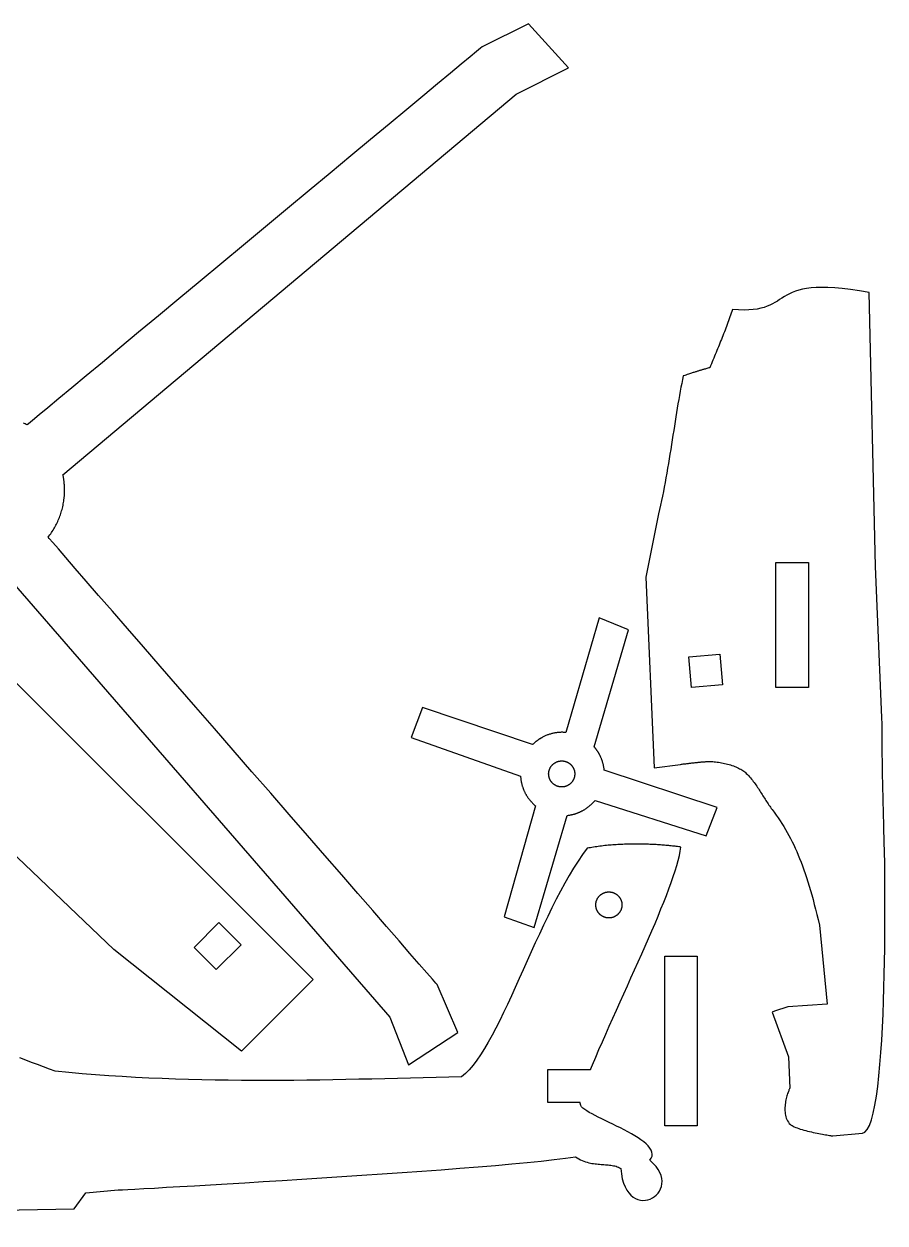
# Model space of a CAD drawing. Extents: x 0.7 to 62.9, y 0.9 to 38.4.
# Drawn here: x 38.12 to 62.89, y 0.94 to 35.46 of the extents above; entities that cross this region are included whole.
import ezdxf

# ---------------------------------------------------------------- set-up
doc = ezdxf.new("R2010")
doc.units = 0
doc.layers.add('LAYER_1', color=7, linetype='CONTINUOUS')

msp = doc.modelspace()

# ---------------------------------------------------------------- linework, layer by layer
at = {"layer": 'LAYER_1', "color": 7}
for points in [[(39.245, 22.48), (52.282, 33.439), (53.79, 34.197), (52.631, 35.455), (51.298, 34.793)], [(51.298, 34.793), (51.258, 34.76), (51.142, 34.663), (50.954, 34.507), (50.701, 34.296), (50.387, 34.035), (50.018, 33.728), (49.598, 33.379), (49.134, 32.993), (48.63, 32.574), (48.092, 32.127), (47.525, 31.655), (46.935, 31.164), (46.326, 30.658), (45.703, 30.14), (45.073, 29.616), (44.44, 29.09), (43.81, 28.566), (43.188, 28.048), (42.579, 27.542), (41.988, 27.05), (41.421, 26.579), (40.883, 26.131), (40.379, 25.713), (39.915, 25.326), (39.496, 24.978), (39.126, 24.671), (38.812, 24.409), (38.559, 24.199), (38.371, 24.043), (38.255, 23.946), (38.215, 23.913)], [(62.433, 27.722), (62.152, 27.771), (61.893, 27.81), (61.658, 27.838), (61.443, 27.858), (61.247, 27.869), (61.07, 27.872), (60.91, 27.867), (60.765, 27.856), (60.634, 27.84), (60.516, 27.817), (60.409, 27.79), (60.312, 27.759), (60.223, 27.725), (60.142, 27.687), (60.066, 27.648), (59.994, 27.606), (59.926, 27.564), (59.859, 27.522), (59.793, 27.48), (59.725, 27.439), (59.654, 27.4), (59.58, 27.363), (59.5, 27.329), (59.414, 27.298), (59.32, 27.272), (59.216, 27.25), (59.101, 27.234), (58.974, 27.224), (58.834, 27.221), (58.678, 27.225), (58.506, 27.237)], [(62.803, 15.494), (62.618, 19.838), (62.433, 27.722)], [(58.506, 27.237), (58.487, 27.183), (58.468, 27.129), (58.449, 27.075), (58.43, 27.021), (58.41, 26.967), (58.39, 26.913), (58.37, 26.859), (58.35, 26.805), (58.33, 26.751), (58.309, 26.697), (58.289, 26.644), (58.268, 26.59), (58.247, 26.536), (58.226, 26.482), (58.205, 26.428), (58.183, 26.375), (58.162, 26.321), (58.14, 26.267), (58.119, 26.213), (58.097, 26.159), (58.075, 26.105), (58.053, 26.051), (58.031, 25.997), (58.009, 25.942), (57.986, 25.888), (57.964, 25.834), (57.942, 25.779), (57.919, 25.725), (57.896, 25.67), (57.874, 25.615), (57.851, 25.56)], [(57.851, 25.56), (57.82, 25.552), (57.792, 25.544), (57.764, 25.537), (57.739, 25.53), (57.715, 25.523), (57.691, 25.517), (57.669, 25.511), (57.648, 25.505), (57.628, 25.499), (57.609, 25.493), (57.589, 25.488), (57.571, 25.482), (57.552, 25.476), (57.533, 25.471), (57.515, 25.465), (57.496, 25.459), (57.477, 25.453), (57.457, 25.446), (57.437, 25.44), (57.415, 25.433), (57.393, 25.425), (57.37, 25.418), (57.346, 25.41), (57.32, 25.401), (57.292, 25.392), (57.263, 25.382), (57.233, 25.372), (57.2, 25.361), (57.165, 25.349), (57.128, 25.337), (57.088, 25.324)], [(57.088, 25.324), (57.065, 25.218), (57.043, 25.109), (57.021, 24.997), (56.999, 24.882), (56.978, 24.765), (56.956, 24.645), (56.935, 24.523), (56.915, 24.398), (56.894, 24.271), (56.873, 24.143), (56.852, 24.013), (56.832, 23.882), (56.811, 23.749), (56.79, 23.616), (56.769, 23.481), (56.748, 23.346), (56.726, 23.21), (56.705, 23.074), (56.683, 22.938), (56.66, 22.801), (56.637, 22.665), (56.614, 22.529), (56.59, 22.394), (56.566, 22.26), (56.541, 22.126), (56.515, 21.994), (56.489, 21.863), (56.462, 21.733), (56.434, 21.606), (56.405, 21.479), (56.376, 21.355)], [(38.215, 23.913), (38.188, 23.928), (38.161, 23.944), (38.133, 23.958), (38.106, 23.973)], [(39.283, 21.842), (39.285, 21.863), (39.286, 21.883), (39.287, 21.904), (39.288, 21.925), (39.289, 21.945), (39.29, 21.966), (39.291, 21.987), (39.291, 22.007), (39.291, 22.028), (39.291, 22.049), (39.291, 22.069), (39.29, 22.09), (39.29, 22.111), (39.289, 22.131), (39.288, 22.152), (39.287, 22.173), (39.285, 22.193), (39.284, 22.214), (39.282, 22.234), (39.28, 22.255), (39.278, 22.276), (39.275, 22.296), (39.273, 22.317), (39.27, 22.337), (39.267, 22.357), (39.264, 22.378), (39.26, 22.398), (39.257, 22.419), (39.253, 22.439), (39.249, 22.459), (39.245, 22.48)], [(38.818, 20.681), (38.843, 20.714), (38.868, 20.747), (38.892, 20.78), (38.915, 20.814), (38.938, 20.848), (38.959, 20.883), (38.981, 20.918), (39.001, 20.953), (39.021, 20.989), (39.041, 21.025), (39.059, 21.061), (39.077, 21.098), (39.095, 21.135), (39.111, 21.172), (39.127, 21.209), (39.142, 21.247), (39.157, 21.285), (39.17, 21.324), (39.183, 21.362), (39.196, 21.401), (39.207, 21.44), (39.218, 21.48), (39.228, 21.519), (39.238, 21.559), (39.246, 21.599), (39.254, 21.639), (39.262, 21.679), (39.268, 21.72), (39.274, 21.76), (39.279, 21.801), (39.283, 21.842)], [(56.376, 21.355), (56.007, 19.528)], [(50.006, 7.801), (49.971, 7.84), (49.872, 7.954), (49.712, 8.139), (49.495, 8.389), (49.226, 8.698), (48.911, 9.061), (48.552, 9.474), (48.155, 9.931), (47.724, 10.427), (47.264, 10.957), (46.779, 11.515), (46.274, 12.096), (45.753, 12.696), (45.221, 13.309), (44.682, 13.929), (44.141, 14.552), (43.602, 15.173), (43.07, 15.785), (42.549, 16.385), (42.044, 16.967), (41.559, 17.525), (41.099, 18.054), (40.668, 18.55), (40.271, 19.007), (39.913, 19.42), (39.597, 19.784), (39.328, 20.093), (39.112, 20.342), (38.951, 20.527), (38.852, 20.642), (38.818, 20.681)], [(37.367, 19.86), (48.648, 6.864), (49.187, 5.491), (50.6, 6.423), (50.006, 7.801)], [(56.007, 19.528), (56.247, 14.039), (57.007, 14.142)], [(54.667, 18.359), (53.71, 15.059)], [(54.527, 14.642), (55.509, 18.018), (54.667, 18.359), (54.667, 18.359)], [(52.753, 14.711), (49.583, 15.774), (49.258, 14.912), (52.407, 13.803)], [(62.879, 11.465), (62.874, 11.668), (62.869, 11.857), (62.865, 12.034), (62.86, 12.198), (62.856, 12.351), (62.853, 12.494), (62.849, 12.627), (62.846, 12.752), (62.842, 12.87), (62.84, 12.982), (62.837, 13.088), (62.834, 13.189), (62.832, 13.287), (62.829, 13.382), (62.827, 13.475), (62.825, 13.567), (62.823, 13.66), (62.821, 13.753), (62.82, 13.849), (62.818, 13.948), (62.817, 14.05), (62.815, 14.157), (62.814, 14.27), (62.812, 14.39), (62.811, 14.517), (62.81, 14.653), (62.808, 14.799), (62.807, 14.955), (62.805, 15.122), (62.804, 15.301), (62.803, 15.494)], [(53.035, 14.922), (53.025, 14.916), (53.015, 14.91), (53.005, 14.905), (52.995, 14.899), (52.985, 14.893), (52.976, 14.887), (52.966, 14.881), (52.956, 14.875), (52.947, 14.869), (52.937, 14.863), (52.928, 14.856), (52.919, 14.85), (52.909, 14.843), (52.9, 14.837), (52.891, 14.83), (52.882, 14.823), (52.873, 14.816), (52.864, 14.809), (52.855, 14.802), (52.846, 14.795), (52.837, 14.788), (52.829, 14.781), (52.82, 14.773), (52.811, 14.766), (52.803, 14.758), (52.795, 14.75), (52.786, 14.743), (52.778, 14.735), (52.77, 14.727), (52.762, 14.719), (52.753, 14.711)], [(53.71, 15.059), (53.687, 15.061), (53.664, 15.063), (53.642, 15.063), (53.619, 15.064), (53.597, 15.064), (53.574, 15.064), (53.551, 15.063), (53.529, 15.062), (53.506, 15.06), (53.484, 15.058), (53.462, 15.056), (53.439, 15.053), (53.417, 15.049), (53.395, 15.046), (53.373, 15.042), (53.351, 15.037), (53.329, 15.032), (53.307, 15.027), (53.286, 15.021), (53.264, 15.015), (53.242, 15.009), (53.221, 15.002), (53.2, 14.994), (53.179, 14.987), (53.158, 14.978), (53.137, 14.97), (53.116, 14.961), (53.096, 14.952), (53.075, 14.942), (53.055, 14.932), (53.035, 14.922)], [(54.673, 14.433), (54.669, 14.44), (54.665, 14.447), (54.661, 14.455), (54.656, 14.462), (54.652, 14.469), (54.648, 14.476), (54.644, 14.483), (54.639, 14.49), (54.635, 14.497), (54.63, 14.504), (54.626, 14.511), (54.621, 14.517), (54.617, 14.524), (54.612, 14.531), (54.608, 14.538), (54.603, 14.545), (54.598, 14.551), (54.593, 14.558), (54.588, 14.565), (54.583, 14.571), (54.579, 14.578), (54.574, 14.584), (54.568, 14.591), (54.563, 14.597), (54.558, 14.604), (54.553, 14.61), (54.548, 14.617), (54.543, 14.623), (54.537, 14.629), (54.532, 14.636), (54.527, 14.642)], [(53.325, 14.132), (53.332, 14.138), (53.339, 14.145), (53.346, 14.151), (53.354, 14.157), (53.361, 14.163), (53.369, 14.169), (53.376, 14.174), (53.384, 14.18), (53.392, 14.185), (53.4, 14.19), (53.409, 14.194), (53.417, 14.199), (53.425, 14.203), (53.434, 14.207), (53.443, 14.211), (53.451, 14.215), (53.46, 14.218), (53.469, 14.221), (53.478, 14.224), (53.487, 14.227), (53.496, 14.229), (53.505, 14.232), (53.515, 14.234), (53.524, 14.236), (53.533, 14.237), (53.543, 14.238), (53.552, 14.239), (53.562, 14.24), (53.571, 14.241), (53.581, 14.241), (53.591, 14.241)], [(53.591, 14.241), (53.6, 14.241), (53.61, 14.241), (53.619, 14.24), (53.629, 14.239), (53.638, 14.238), (53.648, 14.237), (53.657, 14.236), (53.666, 14.234), (53.676, 14.232), (53.685, 14.229), (53.694, 14.227), (53.703, 14.224), (53.712, 14.221), (53.721, 14.218), (53.73, 14.215), (53.738, 14.211), (53.747, 14.207), (53.756, 14.203), (53.764, 14.199), (53.772, 14.194), (53.781, 14.19), (53.789, 14.185), (53.797, 14.18), (53.805, 14.174), (53.812, 14.169), (53.82, 14.163), (53.827, 14.157), (53.835, 14.151), (53.842, 14.145), (53.849, 14.138), (53.856, 14.132)], [(54.813, 13.978), (54.811, 13.993), (54.81, 14.009), (54.808, 14.024), (54.805, 14.039), (54.803, 14.055), (54.8, 14.07), (54.797, 14.085), (54.794, 14.1), (54.791, 14.115), (54.788, 14.13), (54.784, 14.145), (54.78, 14.16), (54.776, 14.175), (54.772, 14.19), (54.768, 14.205), (54.763, 14.22), (54.759, 14.234), (54.754, 14.249), (54.749, 14.264), (54.743, 14.278), (54.738, 14.293), (54.732, 14.307), (54.726, 14.321), (54.72, 14.335), (54.714, 14.35), (54.708, 14.364), (54.701, 14.378), (54.694, 14.392), (54.687, 14.406), (54.68, 14.419), (54.673, 14.433)], [(57.007, 14.142), (57.033, 14.145), (57.059, 14.149), (57.085, 14.152), (57.11, 14.155), (57.136, 14.158), (57.161, 14.161), (57.186, 14.164), (57.211, 14.167), (57.235, 14.17), (57.259, 14.173), (57.284, 14.176), (57.308, 14.179), (57.332, 14.181), (57.355, 14.184), (57.379, 14.187), (57.402, 14.189), (57.425, 14.192), (57.448, 14.194), (57.471, 14.197), (57.494, 14.199), (57.516, 14.201), (57.539, 14.203), (57.561, 14.206), (57.583, 14.208), (57.605, 14.21), (57.627, 14.212), (57.648, 14.214), (57.67, 14.215), (57.691, 14.217), (57.712, 14.219), (57.733, 14.221)], [(57.733, 14.221), (57.771, 14.223), (57.81, 14.224), (57.85, 14.224), (57.891, 14.223), (57.933, 14.221), (57.975, 14.218), (58.018, 14.214), (58.061, 14.209), (58.104, 14.203), (58.147, 14.196), (58.191, 14.188), (58.234, 14.179), (58.277, 14.17), (58.32, 14.159), (58.363, 14.148), (58.405, 14.136), (58.446, 14.124), (58.487, 14.11), (58.527, 14.096), (58.566, 14.081), (58.603, 14.066), (58.64, 14.05), (58.675, 14.033), (58.709, 14.016), (58.742, 13.999), (58.773, 13.981), (58.802, 13.962), (58.829, 13.943), (58.855, 13.923), (58.878, 13.904), (58.899, 13.883)], [(53.215, 13.866), (53.215, 13.876), (53.216, 13.885), (53.216, 13.895), (53.217, 13.905), (53.218, 13.914), (53.22, 13.923), (53.221, 13.933), (53.223, 13.942), (53.225, 13.951), (53.227, 13.961), (53.23, 13.97), (53.233, 13.979), (53.236, 13.988), (53.239, 13.997), (53.242, 14.005), (53.246, 14.014), (53.25, 14.023), (53.254, 14.031), (53.258, 14.04), (53.262, 14.048), (53.267, 14.056), (53.272, 14.064), (53.277, 14.072), (53.282, 14.08), (53.288, 14.088), (53.294, 14.096), (53.3, 14.103), (53.306, 14.11), (53.312, 14.118), (53.319, 14.125), (53.325, 14.132)], [(53.325, 13.601), (53.319, 13.608), (53.312, 13.615), (53.306, 13.622), (53.3, 13.629), (53.294, 13.637), (53.288, 13.645), (53.282, 13.652), (53.277, 13.66), (53.272, 13.668), (53.267, 13.676), (53.262, 13.684), (53.258, 13.693), (53.254, 13.701), (53.25, 13.71), (53.246, 13.718), (53.242, 13.727), (53.239, 13.736), (53.236, 13.745), (53.233, 13.754), (53.23, 13.763), (53.227, 13.772), (53.225, 13.781), (53.223, 13.79), (53.221, 13.8), (53.22, 13.809), (53.218, 13.819), (53.217, 13.828), (53.216, 13.838), (53.216, 13.847), (53.215, 13.857), (53.215, 13.866)], [(53.856, 14.132), (53.863, 14.125), (53.869, 14.118), (53.875, 14.11), (53.881, 14.103), (53.887, 14.096), (53.893, 14.088), (53.899, 14.08), (53.904, 14.072), (53.909, 14.064), (53.914, 14.056), (53.919, 14.048), (53.923, 14.04), (53.927, 14.031), (53.931, 14.023), (53.935, 14.014), (53.939, 14.005), (53.942, 13.997), (53.945, 13.988), (53.948, 13.979), (53.951, 13.97), (53.954, 13.961), (53.956, 13.951), (53.958, 13.942), (53.96, 13.933), (53.961, 13.923), (53.963, 13.914), (53.964, 13.905), (53.965, 13.895), (53.965, 13.885), (53.966, 13.876), (53.966, 13.866)], [(53.966, 13.866), (53.966, 13.857), (53.965, 13.847), (53.965, 13.838), (53.964, 13.828), (53.963, 13.819), (53.961, 13.809), (53.96, 13.8), (53.958, 13.79), (53.956, 13.781), (53.954, 13.772), (53.951, 13.763), (53.948, 13.754), (53.945, 13.745), (53.942, 13.736), (53.939, 13.727), (53.935, 13.718), (53.931, 13.71), (53.927, 13.701), (53.923, 13.693), (53.919, 13.684), (53.914, 13.676), (53.909, 13.668), (53.904, 13.66), (53.899, 13.652), (53.893, 13.645), (53.887, 13.637), (53.881, 13.629), (53.875, 13.622), (53.869, 13.615), (53.863, 13.608), (53.856, 13.601)], [(54.55, 13.106), (57.747, 12.082), (58.059, 12.903), (54.813, 13.978)], [(58.899, 13.883), (58.931, 13.851), (58.961, 13.818), (58.991, 13.785), (59.019, 13.752), (59.047, 13.718), (59.074, 13.684), (59.1, 13.651), (59.126, 13.616), (59.151, 13.582), (59.176, 13.548), (59.199, 13.514), (59.223, 13.479), (59.246, 13.445), (59.269, 13.41), (59.291, 13.376), (59.313, 13.341), (59.335, 13.307), (59.356, 13.273), (59.378, 13.238), (59.399, 13.204), (59.42, 13.17), (59.441, 13.137), (59.463, 13.103), (59.484, 13.07), (59.506, 13.036), (59.527, 13.004), (59.549, 12.971), (59.572, 12.939), (59.594, 12.907), (59.617, 12.875), (59.641, 12.844)], [(52.407, 13.803), (52.408, 13.786), (52.409, 13.769), (52.411, 13.752), (52.412, 13.735), (52.414, 13.718), (52.417, 13.701), (52.419, 13.684), (52.422, 13.667), (52.425, 13.65), (52.428, 13.633), (52.431, 13.616), (52.435, 13.6), (52.439, 13.583), (52.443, 13.566), (52.448, 13.55), (52.452, 13.533), (52.457, 13.517), (52.462, 13.5), (52.468, 13.484), (52.473, 13.468), (52.479, 13.452), (52.485, 13.436), (52.491, 13.42), (52.498, 13.404), (52.505, 13.388), (52.512, 13.372), (52.519, 13.357), (52.526, 13.341), (52.534, 13.326), (52.542, 13.31), (52.55, 13.295)], [(53.591, 13.491), (53.581, 13.491), (53.571, 13.492), (53.562, 13.492), (53.552, 13.493), (53.543, 13.494), (53.533, 13.495), (53.524, 13.497), (53.515, 13.499), (53.505, 13.501), (53.496, 13.503), (53.487, 13.506), (53.478, 13.508), (53.469, 13.511), (53.46, 13.514), (53.451, 13.518), (53.443, 13.521), (53.434, 13.525), (53.425, 13.529), (53.417, 13.534), (53.409, 13.538), (53.4, 13.543), (53.392, 13.548), (53.384, 13.553), (53.376, 13.558), (53.369, 13.564), (53.361, 13.569), (53.354, 13.575), (53.346, 13.581), (53.339, 13.588), (53.332, 13.594), (53.325, 13.601)], [(53.856, 13.601), (53.849, 13.594), (53.842, 13.588), (53.835, 13.581), (53.827, 13.575), (53.82, 13.569), (53.812, 13.564), (53.805, 13.558), (53.797, 13.553), (53.789, 13.548), (53.781, 13.543), (53.772, 13.538), (53.764, 13.534), (53.756, 13.529), (53.747, 13.525), (53.738, 13.521), (53.73, 13.518), (53.721, 13.514), (53.712, 13.511), (53.703, 13.508), (53.694, 13.506), (53.685, 13.503), (53.676, 13.501), (53.666, 13.499), (53.657, 13.497), (53.648, 13.495), (53.638, 13.494), (53.629, 13.493), (53.619, 13.492), (53.61, 13.492), (53.6, 13.491), (53.591, 13.491)], [(52.55, 13.295), (52.557, 13.282), (52.564, 13.27), (52.571, 13.257), (52.579, 13.245), (52.587, 13.233), (52.594, 13.22), (52.602, 13.208), (52.61, 13.196), (52.618, 13.184), (52.627, 13.173), (52.635, 13.161), (52.644, 13.149), (52.652, 13.138), (52.661, 13.126), (52.67, 13.115), (52.679, 13.104), (52.689, 13.093), (52.698, 13.082), (52.707, 13.071), (52.717, 13.06), (52.727, 13.05), (52.737, 13.039), (52.747, 13.029), (52.757, 13.019), (52.767, 13.008), (52.778, 12.998), (52.788, 12.988), (52.799, 12.979), (52.81, 12.969), (52.821, 12.959), (52.832, 12.95)], [(52.832, 12.95), (51.94, 9.748), (52.794, 9.449), (53.752, 12.672)], [(53.752, 12.672), (53.767, 12.674), (53.781, 12.675), (53.796, 12.678), (53.811, 12.68), (53.825, 12.682), (53.84, 12.685), (53.855, 12.688), (53.869, 12.691), (53.883, 12.694), (53.898, 12.697), (53.912, 12.701), (53.927, 12.704), (53.941, 12.708), (53.955, 12.712), (53.969, 12.716), (53.983, 12.721), (53.997, 12.725), (54.011, 12.73), (54.025, 12.735), (54.039, 12.74), (54.053, 12.745), (54.067, 12.751), (54.08, 12.756), (54.094, 12.762), (54.108, 12.768), (54.121, 12.774), (54.135, 12.78), (54.148, 12.786), (54.161, 12.793), (54.174, 12.8), (54.187, 12.807)], [(54.187, 12.807), (54.201, 12.814), (54.214, 12.822), (54.227, 12.829), (54.241, 12.837), (54.254, 12.845), (54.267, 12.853), (54.279, 12.862), (54.292, 12.87), (54.305, 12.879), (54.317, 12.888), (54.329, 12.897), (54.342, 12.906), (54.354, 12.915), (54.366, 12.924), (54.378, 12.934), (54.389, 12.944), (54.401, 12.953), (54.412, 12.964), (54.424, 12.974), (54.435, 12.984), (54.446, 12.994), (54.457, 13.005), (54.468, 13.016), (54.479, 13.027), (54.489, 13.038), (54.5, 13.049), (54.51, 13.06), (54.52, 13.071), (54.53, 13.083), (54.54, 13.095), (54.55, 13.106)], [(59.641, 12.844), (59.701, 12.763), (59.759, 12.682), (59.816, 12.601), (59.871, 12.519), (59.925, 12.436), (59.977, 12.352), (60.028, 12.267), (60.078, 12.181), (60.126, 12.094), (60.173, 12.005), (60.219, 11.914), (60.264, 11.821), (60.308, 11.727), (60.351, 11.63), (60.393, 11.531), (60.434, 11.429), (60.475, 11.325), (60.515, 11.219), (60.554, 11.109), (60.593, 10.996), (60.631, 10.881), (60.669, 10.761), (60.707, 10.639), (60.745, 10.513), (60.782, 10.383), (60.819, 10.249), (60.856, 10.111), (60.893, 9.969), (60.931, 9.822), (60.968, 9.671), (61.006, 9.516)], [(55.769, 11.847), (55.722, 11.847), (55.676, 11.847), (55.63, 11.846), (55.583, 11.846), (55.536, 11.845), (55.489, 11.844), (55.442, 11.842), (55.395, 11.841), (55.348, 11.839), (55.301, 11.837), (55.253, 11.835), (55.206, 11.832), (55.159, 11.829), (55.111, 11.826), (55.064, 11.823), (55.017, 11.819), (54.97, 11.815), (54.923, 11.811), (54.876, 11.806), (54.829, 11.801), (54.782, 11.796), (54.736, 11.791), (54.689, 11.785), (54.643, 11.779), (54.597, 11.772), (54.551, 11.765), (54.506, 11.758), (54.46, 11.75), (54.415, 11.743), (54.37, 11.734), (54.326, 11.726)], [(54.478, 5.493), (54.568, 5.709), (54.662, 5.929), (54.759, 6.153), (54.857, 6.379), (54.958, 6.607), (55.061, 6.837), (55.164, 7.069), (55.269, 7.301), (55.373, 7.534), (55.478, 7.766), (55.583, 7.998), (55.687, 8.229), (55.789, 8.459), (55.891, 8.686), (55.99, 8.91), (56.087, 9.132), (56.182, 9.35), (56.274, 9.564), (56.362, 9.774), (56.446, 9.978), (56.527, 10.177), (56.603, 10.371), (56.674, 10.557), (56.739, 10.737), (56.799, 10.91), (56.853, 11.074), (56.901, 11.23), (56.942, 11.378), (56.976, 11.516), (57.002, 11.644), (57.02, 11.761)], [(57.02, 11.761), (56.988, 11.766), (56.955, 11.77), (56.921, 11.775), (56.887, 11.779), (56.851, 11.783), (56.816, 11.787), (56.779, 11.791), (56.743, 11.795), (56.705, 11.799), (56.667, 11.802), (56.629, 11.806), (56.589, 11.81), (56.55, 11.813), (56.51, 11.816), (56.469, 11.819), (56.428, 11.822), (56.387, 11.825), (56.345, 11.828), (56.303, 11.83), (56.26, 11.832), (56.217, 11.835), (56.173, 11.837), (56.129, 11.838), (56.085, 11.84), (56.041, 11.842), (55.996, 11.843), (55.951, 11.844), (55.906, 11.845), (55.86, 11.846), (55.815, 11.846), (55.769, 11.847)], [(54.326, 11.726), (54.193, 11.548), (54.062, 11.358), (53.933, 11.157), (53.806, 10.945), (53.679, 10.724), (53.554, 10.494), (53.431, 10.257), (53.309, 10.014), (53.188, 9.766), (53.068, 9.513), (52.949, 9.258), (52.831, 9.001), (52.715, 8.742), (52.599, 8.484), (52.484, 8.227), (52.37, 7.973), (52.256, 7.721), (52.143, 7.474), (52.031, 7.233), (51.92, 6.998), (51.809, 6.771), (51.698, 6.552), (51.588, 6.343), (51.478, 6.145), (51.368, 5.958), (51.259, 5.784), (51.149, 5.625), (51.04, 5.48), (50.931, 5.351), (50.821, 5.24), (50.712, 5.147)], [(62.241, 3.524), (62.314, 3.554), (62.381, 3.631), (62.443, 3.749), (62.499, 3.907), (62.551, 4.101), (62.598, 4.328), (62.641, 4.585), (62.679, 4.868), (62.713, 5.175), (62.744, 5.502), (62.771, 5.846), (62.794, 6.204), (62.814, 6.573), (62.832, 6.949), (62.846, 7.33), (62.858, 7.713), (62.868, 8.093), (62.876, 8.469), (62.881, 8.836), (62.885, 9.193), (62.888, 9.534), (62.889, 9.859), (62.889, 10.162), (62.889, 10.442), (62.887, 10.694), (62.886, 10.917), (62.884, 11.106), (62.882, 11.258), (62.881, 11.371), (62.88, 11.441), (62.879, 11.465)], [(54.572, 10.095), (54.572, 10.105), (54.572, 10.115), (54.573, 10.124), (54.574, 10.134), (54.575, 10.143), (54.576, 10.153), (54.578, 10.162), (54.58, 10.171), (54.582, 10.18), (54.584, 10.19), (54.586, 10.199), (54.589, 10.208), (54.592, 10.217), (54.595, 10.226), (54.599, 10.235), (54.602, 10.243), (54.606, 10.252), (54.61, 10.26), (54.614, 10.269), (54.619, 10.277), (54.624, 10.285), (54.629, 10.294), (54.634, 10.302), (54.639, 10.309), (54.644, 10.317), (54.65, 10.325), (54.656, 10.332), (54.662, 10.34), (54.669, 10.347), (54.675, 10.354), (54.682, 10.361)], [(54.682, 10.361), (54.689, 10.367), (54.696, 10.374), (54.703, 10.38), (54.71, 10.386), (54.718, 10.392), (54.725, 10.398), (54.733, 10.403), (54.741, 10.409), (54.749, 10.414), (54.757, 10.419), (54.765, 10.423), (54.774, 10.428), (54.782, 10.432), (54.791, 10.436), (54.799, 10.44), (54.808, 10.444), (54.817, 10.447), (54.826, 10.45), (54.835, 10.453), (54.844, 10.456), (54.853, 10.458), (54.862, 10.461), (54.871, 10.463), (54.881, 10.465), (54.89, 10.466), (54.899, 10.467), (54.909, 10.469), (54.918, 10.469), (54.928, 10.47), (54.938, 10.47), (54.947, 10.471)], [(54.947, 10.471), (54.957, 10.47), (54.966, 10.47), (54.976, 10.469), (54.985, 10.469), (54.995, 10.467), (55.004, 10.466), (55.014, 10.465), (55.023, 10.463), (55.032, 10.461), (55.041, 10.458), (55.051, 10.456), (55.06, 10.453), (55.069, 10.45), (55.078, 10.447), (55.086, 10.444), (55.095, 10.44), (55.104, 10.436), (55.112, 10.432), (55.121, 10.428), (55.129, 10.423), (55.137, 10.419), (55.145, 10.414), (55.153, 10.409), (55.161, 10.403), (55.169, 10.398), (55.176, 10.392), (55.184, 10.386), (55.191, 10.38), (55.198, 10.374), (55.206, 10.367), (55.212, 10.361)], [(55.212, 10.361), (55.219, 10.354), (55.226, 10.347), (55.232, 10.34), (55.238, 10.332), (55.244, 10.325), (55.25, 10.317), (55.255, 10.309), (55.261, 10.302), (55.266, 10.294), (55.271, 10.285), (55.275, 10.277), (55.28, 10.269), (55.284, 10.26), (55.288, 10.252), (55.292, 10.243), (55.296, 10.235), (55.299, 10.226), (55.302, 10.217), (55.305, 10.208), (55.308, 10.199), (55.31, 10.19), (55.313, 10.18), (55.315, 10.171), (55.316, 10.162), (55.318, 10.153), (55.319, 10.143), (55.32, 10.134), (55.321, 10.124), (55.322, 10.115), (55.322, 10.105), (55.322, 10.095)], [(54.682, 9.83), (54.675, 9.837), (54.669, 9.844), (54.662, 9.851), (54.656, 9.858), (54.65, 9.866), (54.644, 9.874), (54.639, 9.881), (54.634, 9.889), (54.629, 9.897), (54.624, 9.905), (54.619, 9.913), (54.614, 9.922), (54.61, 9.93), (54.606, 9.939), (54.602, 9.947), (54.599, 9.956), (54.595, 9.965), (54.592, 9.974), (54.589, 9.983), (54.586, 9.992), (54.584, 10.001), (54.582, 10.01), (54.58, 10.019), (54.578, 10.029), (54.576, 10.038), (54.575, 10.048), (54.574, 10.057), (54.573, 10.067), (54.572, 10.076), (54.572, 10.086), (54.572, 10.095)], [(55.322, 10.095), (55.322, 10.086), (55.322, 10.076), (55.321, 10.067), (55.32, 10.057), (55.319, 10.048), (55.318, 10.038), (55.316, 10.029), (55.315, 10.019), (55.313, 10.01), (55.31, 10.001), (55.308, 9.992), (55.305, 9.983), (55.302, 9.974), (55.299, 9.965), (55.296, 9.956), (55.292, 9.947), (55.288, 9.939), (55.284, 9.93), (55.28, 9.922), (55.275, 9.913), (55.271, 9.905), (55.266, 9.897), (55.261, 9.889), (55.255, 9.881), (55.25, 9.874), (55.244, 9.866), (55.238, 9.858), (55.232, 9.851), (55.226, 9.844), (55.219, 9.837), (55.212, 9.83)], [(54.947, 9.72), (54.938, 9.72), (54.928, 9.721), (54.918, 9.721), (54.909, 9.722), (54.899, 9.723), (54.89, 9.725), (54.881, 9.726), (54.871, 9.728), (54.862, 9.73), (54.853, 9.732), (54.844, 9.735), (54.835, 9.737), (54.826, 9.74), (54.817, 9.744), (54.808, 9.747), (54.799, 9.751), (54.791, 9.754), (54.782, 9.758), (54.774, 9.763), (54.765, 9.767), (54.757, 9.772), (54.749, 9.777), (54.741, 9.782), (54.733, 9.787), (54.725, 9.793), (54.718, 9.798), (54.71, 9.804), (54.703, 9.81), (54.696, 9.817), (54.689, 9.823), (54.682, 9.83)], [(55.212, 9.83), (55.206, 9.823), (55.198, 9.817), (55.191, 9.81), (55.184, 9.804), (55.176, 9.798), (55.169, 9.793), (55.161, 9.787), (55.153, 9.782), (55.145, 9.777), (55.137, 9.772), (55.129, 9.767), (55.121, 9.763), (55.112, 9.758), (55.104, 9.754), (55.095, 9.751), (55.086, 9.747), (55.078, 9.744), (55.069, 9.74), (55.06, 9.737), (55.051, 9.735), (55.041, 9.732), (55.032, 9.73), (55.023, 9.728), (55.014, 9.726), (55.004, 9.725), (54.995, 9.723), (54.985, 9.722), (54.976, 9.721), (54.966, 9.721), (54.957, 9.72), (54.947, 9.72)], [(61.006, 9.516), (61.229, 7.234), (60.099, 7.161), (59.711, 7.037), (59.642, 7.004), (60.109, 5.72), (60.153, 4.817)], [(39.025, 5.311), (38.854, 5.371), (38.683, 5.433), (38.513, 5.497), (38.344, 5.562), (38.174, 5.629), (38.003, 5.697)], [(50.712, 5.147), (50.345, 5.138), (49.978, 5.129), (49.609, 5.12), (49.24, 5.11), (48.87, 5.101), (48.499, 5.092), (48.128, 5.083), (47.756, 5.075), (47.383, 5.067), (47.01, 5.06), (46.636, 5.054), (46.261, 5.049), (45.885, 5.045), (45.509, 5.042), (45.132, 5.04), (44.755, 5.04), (44.377, 5.042), (43.998, 5.046), (43.619, 5.051), (43.239, 5.058), (42.859, 5.068), (42.478, 5.08), (42.096, 5.094), (41.714, 5.111), (41.332, 5.13), (40.948, 5.152), (40.565, 5.178), (40.18, 5.206), (39.796, 5.237), (39.41, 5.272), (39.025, 5.311)], [(54.125, 4.41), (53.193, 4.41), (53.193, 5.353), (54.418, 5.353)], [(54.418, 5.353), (54.42, 5.358), (54.422, 5.362), (54.424, 5.367), (54.426, 5.371), (54.428, 5.376), (54.43, 5.38), (54.431, 5.384), (54.433, 5.389), (54.435, 5.393), (54.437, 5.397), (54.439, 5.402), (54.441, 5.406), (54.442, 5.41), (54.444, 5.414), (54.446, 5.418), (54.448, 5.423), (54.45, 5.427), (54.452, 5.431), (54.453, 5.436), (54.455, 5.44), (54.457, 5.444), (54.459, 5.449), (54.461, 5.453), (54.463, 5.458), (54.465, 5.463), (54.467, 5.468), (54.469, 5.472), (54.471, 5.477), (54.473, 5.482), (54.475, 5.488), (54.478, 5.493)], [(60.153, 4.817), (60.151, 4.816), (60.147, 4.81), (60.142, 4.8), (60.135, 4.786), (60.127, 4.768), (60.119, 4.747), (60.109, 4.723), (60.1, 4.695), (60.089, 4.665), (60.079, 4.632), (60.069, 4.597), (60.059, 4.56), (60.049, 4.521), (60.04, 4.481), (60.032, 4.439), (60.025, 4.396), (60.019, 4.352), (60.015, 4.308), (60.012, 4.263), (60.01, 4.217), (60.011, 4.172), (60.014, 4.128), (60.019, 4.083), (60.027, 4.04), (60.037, 3.997), (60.051, 3.956), (60.067, 3.916), (60.087, 3.878), (60.11, 3.841), (60.137, 3.807), (60.168, 3.776)], [(54.128, 4.353), (54.128, 4.355), (54.128, 4.357), (54.127, 4.359), (54.127, 4.361), (54.127, 4.363), (54.127, 4.365), (54.127, 4.367), (54.127, 4.368), (54.127, 4.37), (54.127, 4.372), (54.126, 4.374), (54.126, 4.376), (54.126, 4.377), (54.126, 4.379), (54.126, 4.381), (54.126, 4.383), (54.126, 4.385), (54.126, 4.386), (54.126, 4.388), (54.126, 4.39), (54.126, 4.392), (54.126, 4.394), (54.126, 4.395), (54.126, 4.397), (54.125, 4.399), (54.125, 4.401), (54.125, 4.402), (54.125, 4.404), (54.125, 4.406), (54.125, 4.408), (54.125, 4.41)], [(56.124, 2.744), (56.165, 2.802), (56.188, 2.861), (56.195, 2.92), (56.186, 2.979), (56.163, 3.038), (56.126, 3.097), (56.078, 3.157), (56.019, 3.216), (55.949, 3.275), (55.871, 3.334), (55.785, 3.392), (55.693, 3.45), (55.595, 3.507), (55.492, 3.564), (55.386, 3.62), (55.278, 3.676), (55.169, 3.73), (55.06, 3.784), (54.951, 3.836), (54.845, 3.888), (54.742, 3.938), (54.643, 3.986), (54.55, 4.034), (54.463, 4.08), (54.384, 4.124), (54.313, 4.167), (54.252, 4.208), (54.202, 4.247), (54.164, 4.285), (54.139, 4.32), (54.128, 4.353)], [(60.168, 3.776), (60.189, 3.758), (60.215, 3.741), (60.246, 3.724), (60.281, 3.707), (60.32, 3.69), (60.362, 3.674), (60.407, 3.658), (60.454, 3.643), (60.504, 3.628), (60.555, 3.613), (60.608, 3.599), (60.662, 3.585), (60.717, 3.572), (60.772, 3.56), (60.826, 3.547), (60.881, 3.536), (60.935, 3.525), (60.987, 3.515), (61.038, 3.505), (61.087, 3.496), (61.134, 3.487), (61.178, 3.48), (61.219, 3.473), (61.257, 3.466), (61.291, 3.461), (61.32, 3.456), (61.345, 3.452), (61.366, 3.449), (61.38, 3.447), (61.39, 3.445), (61.393, 3.445)], [(61.393, 3.445), (62.241, 3.524)], [(40.832, 1.889), (40.864, 1.891), (40.958, 1.896), (41.11, 1.904), (41.316, 1.915), (41.572, 1.93), (41.876, 1.946), (42.223, 1.966), (42.609, 1.988), (43.032, 2.012), (43.486, 2.039), (43.97, 2.067), (44.478, 2.097), (45.007, 2.13), (45.554, 2.163), (46.115, 2.198), (46.686, 2.235), (47.264, 2.273), (47.845, 2.311), (48.425, 2.351), (49, 2.391), (49.567, 2.432), (50.123, 2.473), (50.663, 2.515), (51.184, 2.557), (51.682, 2.598), (52.154, 2.64), (52.595, 2.681), (53.003, 2.722), (53.373, 2.763), (53.702, 2.803), (53.986, 2.841)], [(53.986, 2.841), (54.035, 2.811), (54.084, 2.784), (54.132, 2.759), (54.18, 2.738), (54.228, 2.719), (54.275, 2.702), (54.322, 2.688), (54.368, 2.675), (54.414, 2.665), (54.46, 2.656), (54.505, 2.648), (54.549, 2.642), (54.593, 2.637), (54.637, 2.632), (54.68, 2.629), (54.722, 2.625), (54.765, 2.622), (54.806, 2.62), (54.847, 2.617), (54.887, 2.614), (54.927, 2.61), (54.966, 2.606), (55.005, 2.601), (55.043, 2.595), (55.08, 2.588), (55.117, 2.58), (55.153, 2.57), (55.189, 2.558), (55.223, 2.545), (55.257, 2.529), (55.291, 2.511)], [(55.291, 2.511), (55.307, 2.353), (55.333, 2.212), (55.368, 2.087), (55.411, 1.978), (55.461, 1.883), (55.517, 1.803), (55.578, 1.737), (55.643, 1.683), (55.711, 1.642), (55.781, 1.613), (55.853, 1.596), (55.925, 1.589), (55.996, 1.593), (56.066, 1.606), (56.134, 1.628), (56.198, 1.659), (56.258, 1.698), (56.312, 1.744), (56.361, 1.796), (56.403, 1.855), (56.436, 1.92), (56.46, 1.989), (56.475, 2.063), (56.479, 2.141), (56.471, 2.222), (56.45, 2.306), (56.416, 2.392), (56.367, 2.479), (56.303, 2.567), (56.222, 2.656), (56.124, 2.744)], [(23.253, 0.938), (23.927, 0.959), (24.9, 0.989), (27.179, 1.06), (31.626, 1.199), (39.565, 1.344), (39.907, 1.809), (40.832, 1.889)]]:
    msp.add_lwpolyline(points, dxfattribs=at)
for points in [[(59.75, 16.355), (59.75, 19.952), (60.688, 19.952), (60.688, 16.355)], [(36.407, 17.98), (46.442, 7.945), (44.38, 5.884), (40.709, 8.811), (37.287, 12.07), (34.346, 15.918)], [(57.247, 17.239), (58.136, 17.317), (58.214, 16.428), (57.325, 16.35)], [(43.73, 9.586), (44.369, 8.947), (43.656, 8.233), (43.017, 8.872)], [(56.561, 8.616), (57.483, 8.616), (57.483, 3.738), (56.561, 3.738)]]:
    msp.add_lwpolyline(points, close=True, dxfattribs=at)

doc.saveas('drawing.dxf')
